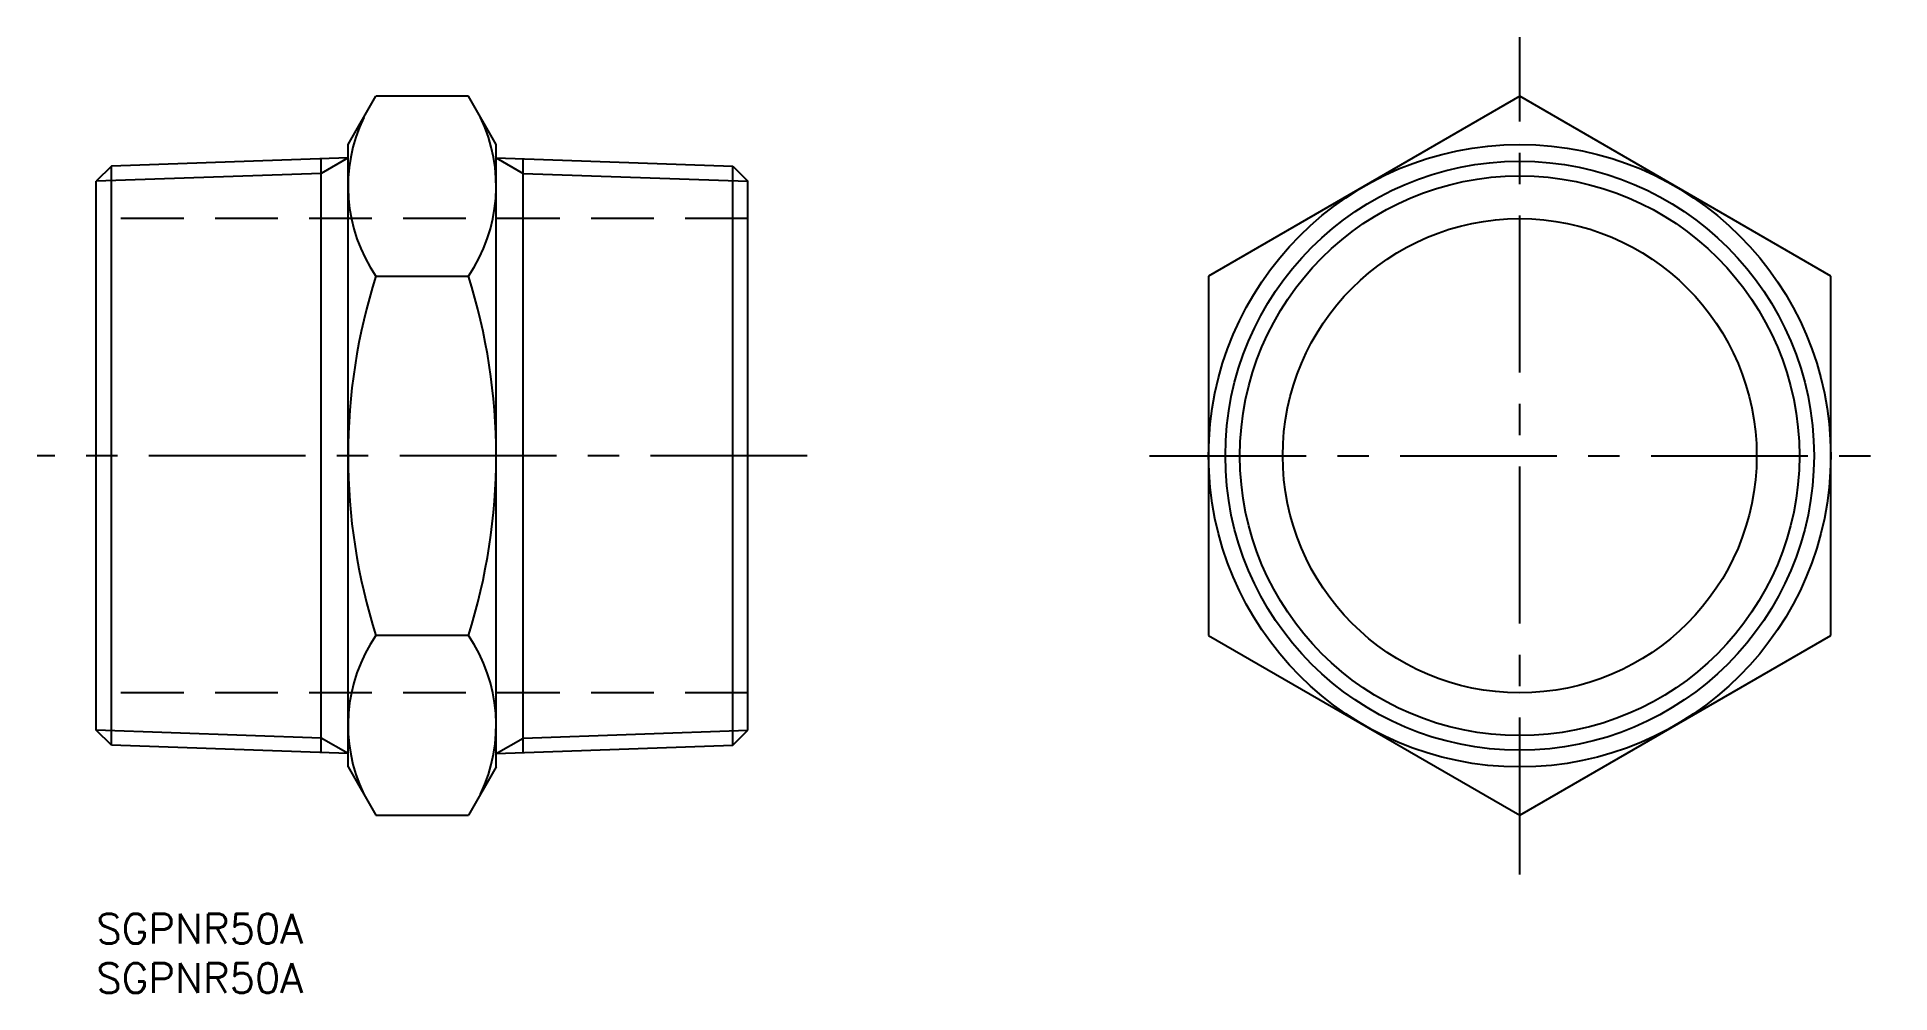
# Model space of a CAD drawing. Extents: x -6 to 182, y -8 to 89.
import ezdxf

# ---------------------------------------------------------------- set-up
doc = ezdxf.new("R2010")
doc.units = 0
doc.header["$LTSCALE"] = 0.5
doc.linetypes.add('CENTER', pattern=[50.8, 31.75, -6.35, 6.35, -6.35])
doc.linetypes.add('DASHED', pattern=[19.05, 12.7, -6.35])
for name, color, linetype in [('MSM_CENTER', 1, 'CENTER'), ('MSM_CONTINUOUS', 7, 'CONTINUOUS'), ('MSM_DASHED', 4, 'DASHED'), ('MSM_NARROW', 5, 'CONTINUOUS'), ('MSM_PART_NUMBER', 7, 'CONTINUOUS')]:
    doc.layers.add(name, color=color, linetype=linetype)
doc.styles.get("Standard").update_dxf_attribs({"font": 'txt.shx', "height": 3, "bigfont": 'bigfont.shx'})

# ---------------------------------------------------------------- blocks, each defined once
blk = doc.blocks.new('*U3')
at = {"layer": 'MSM_PART_NUMBER'}
blk.add_text('SGPNR50A', height=3, dxfattribs=at).set_placement((0, -3))
blk = doc.blocks.new('*U4')
at = {"layer": 'MSM_PART_NUMBER'}
blk.add_text('SGPNR50A', height=3, dxfattribs=at).set_placement((0, -8))

msp = doc.modelspace()

# ---------------------------------------------------------------- linework, layer by layer
at = {"layer": 'MSM_CENTER'}
for p, q in [((144.16, 4), (144.16, 88.75)), ((72, 46.37), (-6, 46.37)), ((106.66, 46.37), (181.66, 46.37))]:
    msp.add_line(p, q, dxfattribs=at)
at = {"layer": 'MSM_CONTINUOUS'}
for p, q in [((25.5, 77.87), (28.31, 82.75)), ((37.69, 82.75), (28.31, 82.75)), ((40.5, 77.87), (37.69, 82.75)), ((144.16, 82.75), (112.66, 64.56)), ((175.66, 64.56), (144.16, 82.75)), ((25.5, 14.87), (25.5, 77.87)), ((40.5, 14.87), (40.5, 77.87)), ((1.53, 75.68), (0, 74.15)), ((25.5, 76.52), (1.53, 75.68)), ((1.53, 17.07), (1.53, 75.68)), ((22.77, 16.33), (22.77, 76.42)), ((40.5, 76.52), (64.47, 75.68)), ((43.23, 16.33), (43.23, 76.42)), ((64.47, 17.07), (64.47, 75.68)), ((64.47, 75.68), (66, 74.15)), ((0, 18.6), (0, 74.15)), ((66, 18.6), (66, 74.15)), ((28.31, 64.56), (37.69, 64.56)), ((112.66, 64.56), (112.66, 28.19)), ((175.66, 28.19), (175.66, 64.56)), ((37.69, 28.19), (28.31, 28.19)), ((112.66, 28.19), (144.16, 10)), ((144.16, 10), (175.66, 28.19)), ((1.53, 17.07), (0, 18.6)), ((25.5, 16.23), (1.53, 17.07)), ((40.5, 16.23), (64.47, 17.07)), ((64.47, 17.07), (66, 18.6)), ((25.5, 14.87), (28.31, 10)), ((40.5, 14.87), (37.69, 10)), ((28.31, 10), (37.69, 10))]:
    msp.add_line(p, q, dxfattribs=at)
for radius in [31.5, 29.81, 24]:
    msp.add_circle((144.16, 46.37), radius, dxfattribs=at)
for centre, radius, start, end in [((41.6, 73.65), 16.1, 154.3842, 214.3842), ((24.4, 73.65), 16.1, 325.6158, 25.6158), ((85.69, 46.37), 60.19, 162.412, 197.588), ((-19.69, 46.37), 60.19, 342.412, 17.588), ((41.6, 19.09), 16.1, 145.6158, 205.6158), ((24.4, 19.09), 16.1, 334.3842, 34.3842)]:
    msp.add_arc(centre, radius, start, end, dxfattribs=at)
at = {"layer": 'MSM_DASHED'}
for p, q in [((66, 70.37), (0, 70.37)), ((66, 22.37), (0, 22.37))]:
    msp.add_line(p, q, dxfattribs=at)
at = {"layer": 'MSM_NARROW'}
for p, q in [((25.5, 76.52), (22.77, 74.94)), ((40.5, 76.52), (43.23, 74.94)), ((22.77, 74.94), (0, 74.15)), ((43.23, 74.94), (66, 74.15)), ((22.77, 17.8), (0, 18.6)), ((25.5, 16.23), (22.77, 17.8)), ((40.5, 16.23), (43.23, 17.8)), ((43.23, 17.8), (66, 18.6))]:
    msp.add_line(p, q, dxfattribs=at)
msp.add_circle((144.16, 46.37), 28.33, dxfattribs=at)

# ---------------------------------------------------------------- block references
at = {"layer": 'MSM_CONTINUOUS'}
for name in ['*U3', '*U4']:
    msp.add_blockref(name, (0, 0), dxfattribs=at)

doc.saveas('drawing.dxf')
